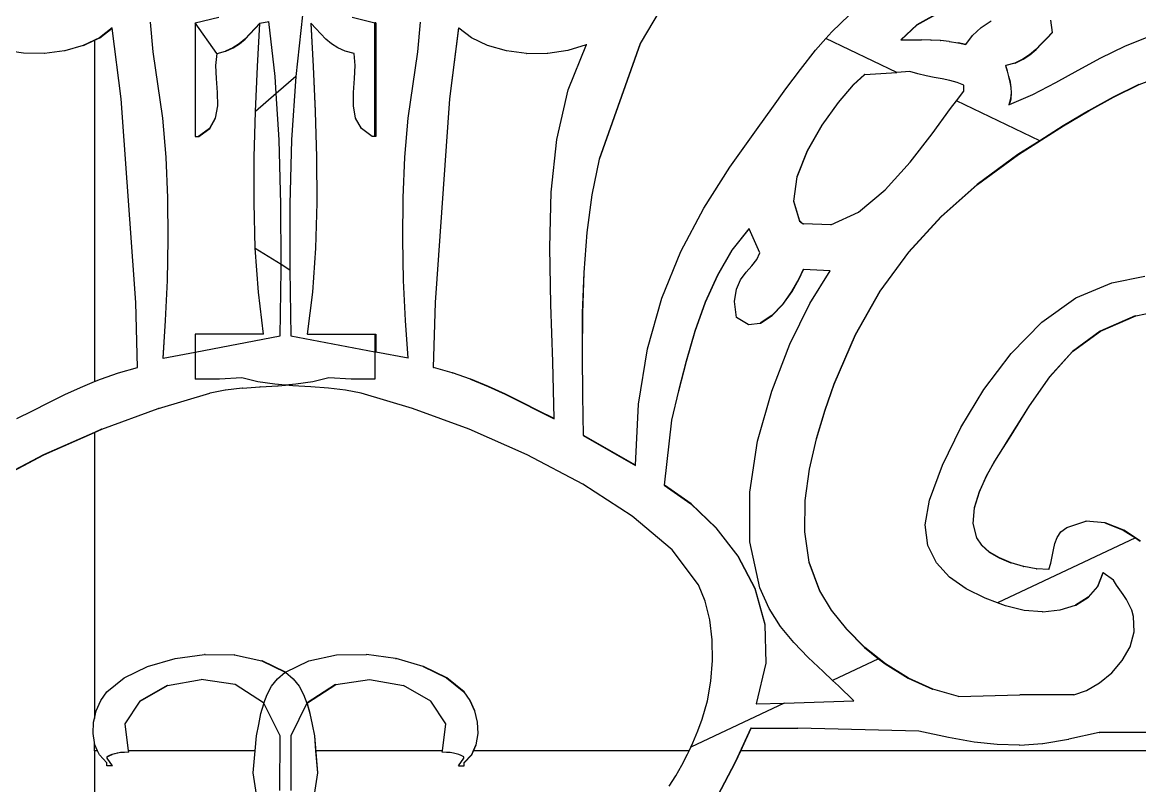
# Model space of a CAD drawing. Header units: inches. Extents: x -343 to 13887, y -13069 to -746.
# Drawn here: x 3470.52 to 3485.87, y -9117.17 to -9106.68 of the extents above; entities that cross this region are included whole.
import ezdxf

# ---------------------------------------------------------------- set-up
doc = ezdxf.new("R2010")
doc.units = ezdxf.units.IN
doc.header["$LTSCALE"] = 17
doc.header["$MEASUREMENT"] = 0
doc.layers.add('OUTLINE', color=1, linetype='Continuous', lineweight=25)

# ---------------------------------------------------------------- blocks, each defined once
blk = doc.blocks.new('fddd')
for p, q in [((-419.961, -3281.932), (-419.161, -3280.582)), ((-419.371, -3280.928), (-419.966, -3281.932)), ((-415.271, -3281.179), (-416.164, -3281.677)), ((-416.159, -3281.677), (-415.266, -3281.179)), ((-426.699, -3281.64), (-426.661, -3282.048)), ((-426.656, -3282.048), (-426.695, -3281.64)), ((-426.08, -3281.65), (-425.755, -3281.574)), ((-426.08, -3281.65), (-426.08, -3283.213)), ((-425.785, -3282.071), (-426.08, -3281.65)), ((-425.19, -3281.656), (-425.26, -3281.729)), ((-425.255, -3281.729), (-425.19, -3281.661)), ((-425.223, -3282.251), (-425.19, -3281.661)), ((-425.19, -3281.656), (-425.067, -3281.633)), ((-425.19, -3281.661), (-425.19, -3281.656)), ((-424.983, -3282.389), (-425.067, -3281.633)), ((-424.605, -3281.546), (-424.699, -3282.389)), ((-424.493, -3281.656), (-424.46, -3282.251)), ((-424.488, -3281.661), (-424.493, -3281.656)), ((-424.455, -3282.251), (-424.488, -3281.661)), ((-424.422, -3281.729), (-424.488, -3281.661)), ((-423.923, -3281.574), (-423.612, -3281.648)), ((-423.613, -3281.671), (-423.612, -3281.648)), ((-423.613, -3281.671), (-423.598, -3281.65)), ((-423.612, -3283.213), (-423.613, -3281.671)), ((-423.598, -3281.65), (-423.612, -3281.648)), ((-423.598, -3281.65), (-423.598, -3283.213)), ((-423.022, -3282.048), (-422.983, -3281.64)), ((-417.334, -3281.774), (-417.094, -3281.545)), ((-416.164, -3281.677), (-416.387, -3281.884)), ((-416.382, -3281.884), (-416.159, -3281.677)), ((-416.164, -3281.677), (-416.159, -3281.677)), ((-415.283, -3281.712), (-415.143, -3281.621)), ((-414.329, -3281.615), (-414.304, -3281.781)), ((-414.299, -3281.781), (-414.324, -3281.615)), ((-427.22, -3281.718), (-427.397, -3281.856)), ((-427.392, -3281.856), (-427.22, -3281.722)), ((-427.22, -3281.722), (-427.22, -3281.718)), ((-427.096, -3282.693), (-427.22, -3281.722)), ((-425.329, -3281.802), (-425.399, -3281.873)), ((-425.394, -3281.873), (-425.324, -3281.802)), ((-425.26, -3281.729), (-425.329, -3281.802)), ((-425.329, -3281.802), (-425.324, -3281.802)), ((-425.324, -3281.802), (-425.255, -3281.729)), ((-425.255, -3281.729), (-425.26, -3281.729)), ((-424.354, -3281.802), (-424.422, -3281.729)), ((-424.283, -3281.873), (-424.354, -3281.802)), ((-422.462, -3281.718), (-422.586, -3282.693)), ((-422.581, -3282.693), (-422.458, -3281.722)), ((-422.458, -3281.722), (-422.462, -3281.718)), ((-422.286, -3281.856), (-422.458, -3281.722)), ((-417.414, -3281.865), (-417.334, -3281.774)), ((-415.493, -3281.946), (-415.401, -3281.822)), ((-415.401, -3281.822), (-415.283, -3281.712)), ((-414.304, -3281.781), (-414.38, -3281.86)), ((-414.375, -3281.86), (-414.299, -3281.781)), ((-414.304, -3281.781), (-414.299, -3281.781)), ((-413.307, -3281.97), (-412.955, -3281.83)), ((-427.62, -3281.961), (-427.872, -3282.033)), ((-427.464, -3281.888), (-427.62, -3281.961)), ((-427.615, -3281.961), (-427.62, -3281.961)), ((-427.615, -3281.961), (-427.464, -3281.89)), ((-427.397, -3281.856), (-427.464, -3281.888)), ((-427.464, -3281.89), (-427.392, -3281.856)), ((-427.464, -3281.888), (-427.464, -3281.89)), ((-427.464, -3281.89), (-427.464, -3286.579)), ((-427.392, -3281.856), (-427.397, -3281.856)), ((-425.563, -3281.994), (-425.664, -3282.04)), ((-425.659, -3282.04), (-425.558, -3281.994)), ((-425.475, -3281.938), (-425.563, -3281.994)), ((-425.563, -3281.994), (-425.558, -3281.994)), ((-425.558, -3281.994), (-425.471, -3281.938)), ((-425.399, -3281.873), (-425.475, -3281.938)), ((-425.475, -3281.938), (-425.471, -3281.938)), ((-425.471, -3281.938), (-425.394, -3281.873)), ((-425.399, -3281.873), (-425.394, -3281.873)), ((-424.207, -3281.938), (-424.283, -3281.873)), ((-424.12, -3281.994), (-424.207, -3281.938)), ((-424.018, -3282.04), (-424.12, -3281.994)), ((-422.062, -3281.961), (-422.286, -3281.856)), ((-421.805, -3282.033), (-422.062, -3281.961)), ((-420.957, -3282.027), (-420.702, -3281.948)), ((-420.955, -3282.57), (-420.702, -3281.948)), ((-420.702, -3281.948), (-420.701, -3281.946)), ((-419.966, -3281.932), (-420.528, -3283.523)), ((-420.523, -3283.523), (-419.961, -3281.932)), ((-419.966, -3281.932), (-419.961, -3281.932)), ((-417.556, -3282.024), (-417.414, -3281.865)), ((-416.438, -3282.332), (-417.414, -3281.865)), ((-416.387, -3281.884), (-416.382, -3281.884)), ((-416.382, -3281.884), (-416.246, -3281.884)), ((-416.246, -3281.884), (-416.244, -3281.884)), ((-416.241, -3281.884), (-416.244, -3281.884)), ((-416.241, -3281.884), (-416.108, -3281.884)), ((-416.108, -3281.884), (-416.103, -3281.884)), ((-415.974, -3281.887), (-416.103, -3281.884)), ((-415.974, -3281.887), (-415.969, -3281.887)), ((-415.844, -3281.894), (-415.969, -3281.887)), ((-415.844, -3281.894), (-415.839, -3281.894)), ((-415.72, -3281.906), (-415.839, -3281.894)), ((-415.72, -3281.906), (-415.715, -3281.906)), ((-415.715, -3281.906), (-415.603, -3281.923)), ((-415.603, -3281.923), (-415.598, -3281.923)), ((-415.493, -3281.946), (-415.598, -3281.923)), ((-415.598, -3281.923), (-415.494, -3281.946)), ((-415.494, -3281.946), (-415.493, -3281.946)), ((-414.455, -3281.94), (-414.532, -3282.017)), ((-414.527, -3282.017), (-414.45, -3281.94)), ((-414.38, -3281.86), (-414.455, -3281.94)), ((-414.455, -3281.94), (-414.45, -3281.94)), ((-414.45, -3281.94), (-414.375, -3281.86)), ((-414.38, -3281.86), (-414.375, -3281.86)), ((-413.635, -3282.13), (-413.307, -3281.97)), ((-428.441, -3282.067), (-428.72, -3282.027)), ((-428.155, -3282.069), (-428.441, -3282.067)), ((-428.151, -3282.069), (-428.155, -3282.069)), ((-427.877, -3282.033), (-428.151, -3282.069)), ((-427.872, -3282.033), (-427.877, -3282.033)), ((-426.661, -3282.048), (-426.529, -3282.961)), ((-426.656, -3282.048), (-426.661, -3282.048)), ((-426.524, -3282.961), (-426.656, -3282.048)), ((-425.785, -3282.071), (-425.8, -3282.235)), ((-425.795, -3282.235), (-425.78, -3282.071)), ((-425.785, -3282.071), (-425.78, -3282.071)), ((-425.78, -3282.071), (-425.664, -3282.04)), ((-425.664, -3282.04), (-425.659, -3282.04)), ((-423.898, -3282.071), (-424.018, -3282.04)), ((-423.883, -3282.235), (-423.898, -3282.071)), ((-423.153, -3282.961), (-423.022, -3282.048)), ((-421.527, -3282.069), (-421.805, -3282.033)), ((-421.527, -3282.069), (-421.522, -3282.069)), ((-421.522, -3282.069), (-421.242, -3282.067)), ((-421.242, -3282.067), (-421.237, -3282.067)), ((-421.237, -3282.067), (-420.962, -3282.027)), ((-420.962, -3282.027), (-420.957, -3282.027)), ((-417.765, -3282.289), (-417.556, -3282.024)), ((-414.71, -3282.151), (-414.82, -3282.202)), ((-414.815, -3282.202), (-414.705, -3282.151)), ((-414.616, -3282.089), (-414.71, -3282.151)), ((-414.71, -3282.151), (-414.705, -3282.151)), ((-414.705, -3282.151), (-414.611, -3282.089)), ((-414.532, -3282.017), (-414.616, -3282.089)), ((-414.616, -3282.089), (-414.611, -3282.089)), ((-414.611, -3282.089), (-414.527, -3282.017)), ((-414.532, -3282.017), (-414.527, -3282.017)), ((-413.948, -3282.301), (-413.635, -3282.13)), ((-425.8, -3282.235), (-425.791, -3282.417)), ((-425.8, -3282.235), (-425.795, -3282.235)), ((-425.786, -3282.417), (-425.795, -3282.235)), ((-425.251, -3282.866), (-425.223, -3282.251)), ((-424.455, -3282.251), (-424.46, -3282.251)), ((-424.46, -3282.251), (-424.432, -3282.862)), ((-424.427, -3282.866), (-424.455, -3282.251)), ((-423.892, -3282.417), (-423.883, -3282.235)), ((-417.964, -3282.559), (-417.765, -3282.289)), ((-414.948, -3282.237), (-414.944, -3282.237)), ((-414.948, -3282.237), (-414.926, -3282.314)), ((-414.82, -3282.202), (-414.944, -3282.237)), ((-414.921, -3282.314), (-414.944, -3282.237)), ((-414.82, -3282.202), (-414.815, -3282.202)), ((-414.257, -3282.471), (-413.948, -3282.301)), ((-425.791, -3282.417), (-425.786, -3282.417)), ((-425.791, -3282.417), (-425.776, -3282.606)), ((-425.772, -3282.606), (-425.786, -3282.417)), ((-424.968, -3282.622), (-424.983, -3282.389)), ((-424.699, -3282.389), (-424.968, -3282.622)), ((-424.699, -3282.389), (-424.755, -3283.257)), ((-423.906, -3282.606), (-423.892, -3282.417)), ((-416.883, -3282.361), (-417.04, -3282.502)), ((-417.035, -3282.502), (-416.878, -3282.361)), ((-416.878, -3282.361), (-416.883, -3282.361)), ((-416.878, -3282.361), (-416.438, -3282.332)), ((-416.262, -3282.32), (-416.438, -3282.332)), ((-416.151, -3282.352), (-416.262, -3282.32)), ((-416.039, -3282.378), (-416.151, -3282.352)), ((-415.927, -3282.4), (-416.039, -3282.378)), ((-415.818, -3282.421), (-415.927, -3282.4)), ((-415.712, -3282.443), (-415.818, -3282.421)), ((-415.612, -3282.471), (-415.712, -3282.443)), ((-414.926, -3282.314), (-414.921, -3282.314)), ((-414.926, -3282.314), (-414.904, -3282.389)), ((-414.899, -3282.389), (-414.921, -3282.314)), ((-414.904, -3282.389), (-414.899, -3282.389)), ((-414.904, -3282.389), (-414.885, -3282.463)), ((-414.88, -3282.463), (-414.899, -3282.389)), ((-414.885, -3282.463), (-414.872, -3282.538)), ((-414.885, -3282.463), (-414.88, -3282.463)), ((-414.867, -3282.538), (-414.88, -3282.463)), ((-413.111, -3282.499), (-412.733, -3282.356)), ((-425.776, -3282.606), (-425.772, -3282.606)), ((-425.776, -3282.606), (-425.775, -3282.791)), ((-425.77, -3282.791), (-425.772, -3282.606)), ((-423.907, -3282.791), (-423.906, -3282.606)), ((-421.11, -3283.251), (-420.955, -3282.57)), ((-418.157, -3282.828), (-417.964, -3282.559)), ((-417.04, -3282.502), (-417.248, -3282.744)), ((-417.243, -3282.744), (-417.035, -3282.502)), ((-417.04, -3282.502), (-417.035, -3282.502)), ((-415.622, -3282.722), (-415.519, -3282.589)), ((-415.519, -3282.506), (-415.612, -3282.471)), ((-415.519, -3282.589), (-415.519, -3282.506)), ((-414.868, -3282.614), (-414.876, -3282.693)), ((-414.872, -3282.538), (-414.868, -3282.614)), ((-414.872, -3282.538), (-414.867, -3282.538)), ((-414.871, -3282.693), (-414.863, -3282.614)), ((-414.868, -3282.614), (-414.863, -3282.614)), ((-414.863, -3282.614), (-414.867, -3282.538)), ((-414.57, -3282.633), (-414.257, -3282.471)), ((-413.115, -3282.499), (-413.468, -3282.669)), ((-413.463, -3282.669), (-413.111, -3282.499)), ((-413.115, -3282.499), (-413.111, -3282.499)), ((-426.898, -3285.493), (-427.096, -3282.693)), ((-424.968, -3282.622), (-425.251, -3282.866)), ((-424.928, -3283.257), (-424.968, -3282.622)), ((-422.586, -3282.693), (-422.784, -3285.493)), ((-422.78, -3285.493), (-422.581, -3282.693)), ((-422.581, -3282.693), (-422.586, -3282.693)), ((-417.248, -3282.744), (-417.47, -3283.057)), ((-417.465, -3283.057), (-417.243, -3282.744)), ((-417.248, -3282.744), (-417.243, -3282.744)), ((-415.704, -3282.829), (-415.622, -3282.722)), ((-414.477, -3283.27), (-415.622, -3282.722)), ((-414.876, -3282.693), (-414.899, -3282.776)), ((-414.893, -3282.774), (-414.57, -3282.633)), ((-414.893, -3282.774), (-414.871, -3282.693)), ((-414.876, -3282.693), (-414.871, -3282.693)), ((-413.468, -3282.669), (-413.808, -3282.861)), ((-413.803, -3282.861), (-413.463, -3282.669)), ((-413.468, -3282.669), (-413.463, -3282.669)), ((-425.775, -3282.791), (-425.805, -3282.96)), ((-425.8, -3282.96), (-425.77, -3282.791)), ((-425.775, -3282.791), (-425.77, -3282.791)), ((-425.268, -3283.494), (-425.251, -3282.866)), ((-424.432, -3282.862), (-424.427, -3282.866)), ((-424.432, -3282.862), (-424.432, -3282.866)), ((-424.432, -3282.866), (-424.414, -3283.494)), ((-424.427, -3282.866), (-424.432, -3282.866)), ((-424.409, -3283.494), (-424.427, -3282.866)), ((-423.877, -3282.96), (-423.907, -3282.791)), ((-418.346, -3283.087), (-418.157, -3282.828)), ((-415.955, -3283.173), (-415.704, -3282.829)), ((-414.899, -3282.776), (-414.893, -3282.774)), ((-413.808, -3282.861), (-414.155, -3283.066)), ((-414.15, -3283.066), (-413.803, -3282.861)), ((-413.808, -3282.861), (-413.803, -3282.861)), ((-426.529, -3282.961), (-426.483, -3283.495)), ((-426.524, -3282.961), (-426.529, -3282.961)), ((-426.478, -3283.495), (-426.524, -3282.961)), ((-425.805, -3282.96), (-425.885, -3283.104)), ((-425.88, -3283.104), (-425.8, -3282.96)), ((-425.805, -3282.96), (-425.8, -3282.96)), ((-423.797, -3283.104), (-423.877, -3282.96)), ((-423.199, -3283.495), (-423.153, -3282.961)), ((-417.47, -3283.057), (-417.67, -3283.408)), ((-417.665, -3283.408), (-417.465, -3283.057)), ((-417.47, -3283.057), (-417.465, -3283.057)), ((-414.77, -3283.459), (-414.15, -3283.066)), ((-414.155, -3283.066), (-414.477, -3283.27)), ((-414.155, -3283.066), (-414.15, -3283.066)), ((-426.08, -3283.213), (-426.065, -3283.213)), ((-426.065, -3283.213), (-426.033, -3283.212)), ((-425.885, -3283.104), (-426.033, -3283.212)), ((-426.033, -3283.212), (-426.028, -3283.212)), ((-426.028, -3283.212), (-425.88, -3283.104)), ((-425.885, -3283.104), (-425.88, -3283.104)), ((-423.65, -3283.212), (-423.797, -3283.104)), ((-423.612, -3283.213), (-423.65, -3283.212)), ((-423.598, -3283.213), (-423.612, -3283.213)), ((-418.735, -3283.631), (-418.346, -3283.087)), ((-416.258, -3283.564), (-415.955, -3283.173)), ((-424.903, -3284.143), (-424.928, -3283.257)), ((-424.755, -3283.257), (-424.78, -3284.143)), ((-421.188, -3283.978), (-421.11, -3283.251)), ((-414.477, -3283.27), (-414.775, -3283.459)), ((-426.483, -3283.495), (-426.46, -3284.055)), ((-426.478, -3283.495), (-426.483, -3283.495)), ((-426.455, -3284.055), (-426.478, -3283.495)), ((-425.271, -3284.123), (-425.268, -3283.494)), ((-424.414, -3283.494), (-424.411, -3284.123)), ((-424.409, -3283.494), (-424.414, -3283.494)), ((-424.406, -3284.123), (-424.409, -3283.494)), ((-423.223, -3284.055), (-423.199, -3283.495)), ((-420.528, -3283.523), (-420.632, -3284.011)), ((-420.627, -3284.011), (-420.523, -3283.523)), ((-420.528, -3283.523), (-420.523, -3283.523)), ((-417.67, -3283.408), (-417.812, -3283.765)), ((-417.807, -3283.765), (-417.665, -3283.408)), ((-417.67, -3283.408), (-417.665, -3283.408)), ((-414.775, -3283.459), (-415.335, -3283.871)), ((-415.33, -3283.871), (-414.77, -3283.459)), ((-414.775, -3283.459), (-414.77, -3283.459)), ((-419.092, -3284.196), (-418.735, -3283.631)), ((-416.6, -3283.943), (-416.258, -3283.564)), ((-417.812, -3283.765), (-417.859, -3284.098)), ((-417.854, -3284.098), (-417.807, -3283.765)), ((-417.812, -3283.765), (-417.807, -3283.765)), ((-421.209, -3284.739), (-421.188, -3283.978)), ((-416.967, -3284.25), (-416.6, -3283.943)), ((-415.335, -3283.871), (-415.836, -3284.314)), ((-415.831, -3284.314), (-415.33, -3283.871)), ((-415.335, -3283.871), (-415.33, -3283.871)), ((-426.46, -3284.055), (-426.455, -3284.625)), ((-426.455, -3284.055), (-426.46, -3284.055)), ((-426.45, -3284.625), (-426.455, -3284.055)), ((-425.254, -3284.745), (-425.271, -3284.123)), ((-424.901, -3284.967), (-424.903, -3284.143)), ((-424.78, -3284.143), (-424.782, -3285.042)), ((-424.411, -3284.123), (-424.428, -3284.745)), ((-424.423, -3284.745), (-424.406, -3284.123)), ((-424.406, -3284.123), (-424.411, -3284.123)), ((-423.227, -3284.625), (-423.223, -3284.055)), ((-420.632, -3284.011), (-420.701, -3284.533)), ((-420.696, -3284.533), (-420.627, -3284.011)), ((-420.632, -3284.011), (-420.627, -3284.011)), ((-417.859, -3284.098), (-417.854, -3284.098)), ((-417.859, -3284.098), (-417.775, -3284.373)), ((-417.771, -3284.373), (-417.854, -3284.098)), ((-419.406, -3284.792), (-419.092, -3284.196)), ((-417.347, -3284.426), (-416.967, -3284.25)), ((-417.775, -3284.373), (-417.764, -3284.386)), ((-417.775, -3284.373), (-417.771, -3284.373)), ((-417.759, -3284.386), (-417.771, -3284.373)), ((-417.764, -3284.386), (-417.759, -3284.386)), ((-417.764, -3284.386), (-417.759, -3284.393)), ((-417.754, -3284.393), (-417.759, -3284.386)), ((-417.759, -3284.393), (-417.75, -3284.4)), ((-417.759, -3284.393), (-417.754, -3284.393)), ((-417.746, -3284.4), (-417.754, -3284.393)), ((-417.75, -3284.4), (-417.746, -3284.4)), ((-417.75, -3284.4), (-417.742, -3284.405)), ((-417.737, -3284.405), (-417.746, -3284.4)), ((-417.742, -3284.405), (-417.737, -3284.405)), ((-417.742, -3284.405), (-417.726, -3284.414)), ((-417.721, -3284.414), (-417.737, -3284.405)), ((-417.726, -3284.414), (-417.721, -3284.414)), ((-417.347, -3284.426), (-417.721, -3284.414)), ((-415.836, -3284.314), (-416.281, -3284.799)), ((-416.276, -3284.799), (-415.831, -3284.314)), ((-415.836, -3284.314), (-415.831, -3284.314)), ((-420.701, -3284.533), (-420.742, -3285.08)), ((-420.737, -3285.08), (-420.696, -3284.533)), ((-420.701, -3284.533), (-420.696, -3284.533)), ((-418.47, -3284.477), (-418.706, -3284.773)), ((-418.702, -3284.773), (-418.468, -3284.48)), ((-418.468, -3284.48), (-418.47, -3284.477)), ((-418.321, -3284.808), (-418.468, -3284.48)), ((-426.455, -3284.625), (-426.467, -3285.192)), ((-426.462, -3285.192), (-426.45, -3284.625)), ((-426.45, -3284.625), (-426.455, -3284.625)), ((-425.212, -3285.35), (-425.254, -3284.745)), ((-425.254, -3284.745), (-424.901, -3284.967)), ((-424.428, -3284.748), (-424.47, -3285.35)), ((-424.465, -3285.35), (-424.423, -3284.745)), ((-424.423, -3284.745), (-424.428, -3284.745)), ((-424.423, -3284.745), (-424.428, -3284.748)), ((-424.428, -3284.745), (-424.428, -3284.748)), ((-423.216, -3285.192), (-423.227, -3284.625)), ((-421.195, -3285.519), (-421.209, -3284.739)), ((-419.667, -3285.432), (-419.406, -3284.792)), ((-418.706, -3284.773), (-418.906, -3285.115)), ((-418.901, -3285.115), (-418.702, -3284.773)), ((-418.702, -3284.773), (-418.706, -3284.773)), ((-418.43, -3284.989), (-418.362, -3284.904)), ((-418.362, -3284.904), (-418.321, -3284.808)), ((-416.281, -3284.799), (-416.673, -3285.337)), ((-416.668, -3285.337), (-416.276, -3284.799)), ((-416.281, -3284.799), (-416.276, -3284.799)), ((-424.914, -3285.949), (-424.901, -3285.042)), ((-424.901, -3284.967), (-424.782, -3285.042)), ((-424.901, -3285.042), (-424.901, -3284.967)), ((-424.782, -3285.042), (-424.768, -3285.949)), ((-418.51, -3285.077), (-418.43, -3284.989)), ((-417.726, -3285.037), (-417.787, -3285.169)), ((-417.782, -3285.169), (-417.721, -3285.037)), ((-417.721, -3285.037), (-417.726, -3285.037)), ((-417.354, -3285.057), (-417.721, -3285.037)), ((-417.633, -3285.506), (-417.354, -3285.057)), ((-426.467, -3285.192), (-426.491, -3285.742)), ((-426.487, -3285.742), (-426.462, -3285.192)), ((-426.462, -3285.192), (-426.467, -3285.192)), ((-423.191, -3285.742), (-423.216, -3285.192)), ((-420.742, -3285.08), (-420.761, -3285.641)), ((-420.756, -3285.641), (-420.737, -3285.08)), ((-420.742, -3285.08), (-420.737, -3285.08)), ((-418.906, -3285.115), (-419.073, -3285.489)), ((-419.069, -3285.489), (-418.901, -3285.115)), ((-418.906, -3285.115), (-418.901, -3285.115)), ((-418.644, -3285.309), (-418.586, -3285.179)), ((-418.586, -3285.179), (-418.51, -3285.077)), ((-417.787, -3285.169), (-417.885, -3285.34)), ((-417.88, -3285.34), (-417.782, -3285.169)), ((-417.787, -3285.169), (-417.782, -3285.169)), ((-413.982, -3285.43), (-413.485, -3285.223)), ((-413.485, -3285.223), (-413.033, -3285.131)), ((-425.14, -3285.928), (-425.212, -3285.35)), ((-424.47, -3285.35), (-424.542, -3285.928)), ((-424.537, -3285.928), (-424.465, -3285.35)), ((-424.465, -3285.35), (-424.47, -3285.35)), ((-418.668, -3285.478), (-418.644, -3285.309)), ((-417.885, -3285.34), (-418.012, -3285.518)), ((-418.007, -3285.518), (-417.88, -3285.34)), ((-417.885, -3285.34), (-417.88, -3285.34)), ((-416.673, -3285.337), (-417.013, -3285.938)), ((-417.008, -3285.938), (-416.668, -3285.337)), ((-416.673, -3285.337), (-416.668, -3285.337)), ((-426.873, -3286.385), (-426.898, -3285.493)), ((-422.784, -3285.493), (-422.809, -3286.385)), ((-422.804, -3286.385), (-422.78, -3285.493)), ((-422.784, -3285.493), (-422.78, -3285.493)), ((-421.168, -3286.307), (-421.195, -3285.519)), ((-419.865, -3286.128), (-419.667, -3285.432)), ((-419.073, -3285.489), (-419.215, -3285.887)), ((-419.21, -3285.887), (-419.069, -3285.489)), ((-419.073, -3285.489), (-419.069, -3285.489)), ((-418.643, -3285.7), (-418.668, -3285.478)), ((-418.012, -3285.518), (-418.159, -3285.673)), ((-418.154, -3285.673), (-418.007, -3285.518)), ((-418.012, -3285.518), (-418.007, -3285.518)), ((-417.91, -3286.067), (-417.633, -3285.506)), ((-414.446, -3285.765), (-413.982, -3285.43)), ((-420.761, -3285.641), (-420.765, -3286.208)), ((-420.761, -3285.641), (-420.756, -3285.641)), ((-420.76, -3286.208), (-420.756, -3285.641)), ((-418.159, -3285.673), (-418.318, -3285.776)), ((-418.313, -3285.776), (-418.154, -3285.673)), ((-418.159, -3285.673), (-418.154, -3285.673)), ((-413.163, -3285.676), (-413.645, -3285.885)), ((-413.641, -3285.885), (-413.158, -3285.676)), ((-413.163, -3285.676), (-413.158, -3285.676)), ((-413.158, -3285.676), (-412.55, -3285.55)), ((-426.491, -3285.742), (-426.526, -3286.26)), ((-426.521, -3286.259), (-426.487, -3285.742)), ((-426.487, -3285.742), (-426.491, -3285.742)), ((-423.156, -3286.259), (-423.191, -3285.742)), ((-418.482, -3285.795), (-418.643, -3285.7)), ((-418.482, -3285.795), (-418.478, -3285.795)), ((-418.478, -3285.795), (-418.318, -3285.776)), ((-418.318, -3285.776), (-418.313, -3285.776)), ((-414.869, -3286.194), (-414.446, -3285.765)), ((-426.08, -3285.928), (-426.08, -3286.174)), ((-425.14, -3285.928), (-426.08, -3285.928)), ((-426.08, -3286.174), (-424.914, -3285.949)), ((-424.768, -3285.949), (-423.612, -3286.171)), ((-424.537, -3285.928), (-424.542, -3285.928)), ((-424.537, -3285.928), (-423.612, -3285.928)), ((-423.612, -3285.928), (-423.598, -3285.928)), ((-423.612, -3285.928), (-423.612, -3286.171)), ((-423.598, -3285.928), (-423.597, -3286.175)), ((-419.215, -3285.887), (-419.335, -3286.297)), ((-419.33, -3286.297), (-419.21, -3285.887)), ((-419.215, -3285.887), (-419.21, -3285.887)), ((-417.013, -3285.938), (-417.304, -3286.613)), ((-417.299, -3286.613), (-417.008, -3285.938)), ((-417.013, -3285.938), (-417.008, -3285.938)), ((-413.645, -3285.885), (-414.028, -3286.167)), ((-414.024, -3286.167), (-413.641, -3285.885)), ((-413.645, -3285.885), (-413.641, -3285.885)), ((-419.99, -3286.89), (-419.865, -3286.128)), ((-418.159, -3286.709), (-417.91, -3286.067)), ((-426.526, -3286.26), (-426.521, -3286.259)), ((-426.521, -3286.259), (-426.08, -3286.174)), ((-426.08, -3286.174), (-426.08, -3286.548)), ((-423.597, -3286.175), (-423.612, -3286.171)), ((-423.612, -3286.171), (-423.612, -3286.548)), ((-423.156, -3286.259), (-423.597, -3286.175)), ((-420.765, -3286.208), (-420.76, -3286.208)), ((-420.765, -3286.208), (-420.759, -3286.77)), ((-420.755, -3286.77), (-420.76, -3286.208)), ((-419.335, -3286.297), (-419.44, -3286.708)), ((-419.436, -3286.708), (-419.33, -3286.297)), ((-419.335, -3286.297), (-419.33, -3286.297)), ((-415.244, -3286.687), (-414.869, -3286.194)), ((-414.028, -3286.167), (-414.344, -3286.512)), ((-414.339, -3286.512), (-414.024, -3286.167)), ((-414.028, -3286.167), (-414.024, -3286.167)), ((-427.133, -3286.457), (-426.873, -3286.385)), ((-422.809, -3286.385), (-422.804, -3286.385)), ((-422.55, -3286.457), (-422.804, -3286.385)), ((-421.148, -3287.087), (-421.168, -3286.307)), ((-427.625, -3286.645), (-427.464, -3286.579)), ((-427.464, -3286.579), (-427.383, -3286.546)), ((-427.383, -3286.546), (-427.133, -3286.457)), ((-426.071, -3286.548), (-426.08, -3286.548)), ((-425.748, -3286.544), (-426.071, -3286.548)), ((-425.438, -3286.53), (-425.748, -3286.544)), ((-425.219, -3286.582), (-425.438, -3286.53)), ((-424.984, -3286.615), (-425.219, -3286.582)), ((-424.463, -3286.582), (-424.699, -3286.615)), ((-424.245, -3286.53), (-424.463, -3286.582)), ((-423.935, -3286.544), (-424.245, -3286.53)), ((-423.612, -3286.548), (-423.935, -3286.544)), ((-422.55, -3286.457), (-422.545, -3286.457)), ((-422.299, -3286.546), (-422.545, -3286.457)), ((-422.299, -3286.546), (-422.295, -3286.546)), ((-422.299, -3286.546), (-422.057, -3286.645)), ((-422.052, -3286.645), (-422.295, -3286.546)), ((-414.344, -3286.512), (-414.623, -3286.913)), ((-414.619, -3286.913), (-414.339, -3286.512)), ((-414.344, -3286.512), (-414.339, -3286.512)), ((-428.09, -3286.865), (-427.861, -3286.753)), ((-427.861, -3286.753), (-427.625, -3286.645)), ((-426.584, -3286.947), (-425.881, -3286.737)), ((-425.876, -3286.737), (-425.881, -3286.737)), ((-425.667, -3286.695), (-425.876, -3286.737)), ((-425.663, -3286.695), (-425.667, -3286.695)), ((-425.435, -3286.669), (-425.663, -3286.695)), ((-425.43, -3286.669), (-425.435, -3286.669)), ((-425.43, -3286.669), (-425.192, -3286.652)), ((-425.187, -3286.652), (-425.192, -3286.652)), ((-425.187, -3286.652), (-424.944, -3286.636)), ((-424.841, -3286.627), (-424.984, -3286.615)), ((-424.939, -3286.636), (-424.944, -3286.636)), ((-424.939, -3286.636), (-424.841, -3286.627)), ((-424.841, -3286.627), (-424.839, -3286.627)), ((-424.699, -3286.615), (-424.839, -3286.627)), ((-424.739, -3286.636), (-424.839, -3286.627)), ((-424.491, -3286.652), (-424.739, -3286.636)), ((-424.247, -3286.669), (-424.491, -3286.652)), ((-424.015, -3286.695), (-424.247, -3286.669)), ((-423.801, -3286.737), (-424.015, -3286.695)), ((-423.093, -3286.947), (-423.801, -3286.737)), ((-422.057, -3286.645), (-422.052, -3286.645)), ((-422.057, -3286.645), (-421.822, -3286.753)), ((-421.817, -3286.753), (-422.052, -3286.645)), ((-421.822, -3286.753), (-421.592, -3286.865)), ((-421.822, -3286.753), (-421.817, -3286.753)), ((-421.588, -3286.865), (-421.817, -3286.753)), ((-419.44, -3286.708), (-419.536, -3287.11)), ((-419.531, -3287.11), (-419.436, -3286.708)), ((-419.44, -3286.708), (-419.436, -3286.708)), ((-418.352, -3287.397), (-418.159, -3286.709)), ((-417.304, -3286.613), (-417.431, -3286.97)), ((-417.426, -3286.97), (-417.299, -3286.613)), ((-417.304, -3286.613), (-417.299, -3286.613)), ((-415.561, -3287.208), (-415.244, -3286.687)), ((-428.314, -3286.979), (-428.09, -3286.865)), ((-421.592, -3286.865), (-421.368, -3286.979)), ((-421.592, -3286.865), (-421.588, -3286.865)), ((-421.363, -3286.979), (-421.588, -3286.865)), ((-420.759, -3286.77), (-420.755, -3286.77)), ((-420.759, -3286.77), (-420.751, -3287.318)), ((-420.746, -3287.318), (-420.755, -3286.77)), ((-420.032, -3287.73), (-419.99, -3286.89)), ((-414.623, -3286.913), (-414.899, -3287.359)), ((-414.894, -3287.359), (-414.619, -3286.913)), ((-414.623, -3286.913), (-414.619, -3286.913)), ((-428.53, -3287.087), (-428.314, -3286.979)), ((-427.362, -3287.234), (-426.589, -3286.947)), ((-426.584, -3286.947), (-426.589, -3286.947)), ((-422.316, -3287.234), (-423.093, -3286.947)), ((-421.368, -3286.979), (-421.363, -3286.979)), ((-421.368, -3286.979), (-421.148, -3287.09)), ((-421.148, -3287.087), (-421.363, -3286.979)), ((-417.431, -3286.97), (-417.55, -3287.364)), ((-417.545, -3287.364), (-417.426, -3286.97)), ((-417.431, -3286.97), (-417.426, -3286.97)), ((-421.148, -3287.09), (-421.148, -3287.087)), ((-419.536, -3287.11), (-419.635, -3288.002)), ((-419.63, -3288.002), (-419.531, -3287.11)), ((-419.536, -3287.11), (-419.531, -3287.11)), ((-415.812, -3287.727), (-415.561, -3287.208)), ((-427.464, -3287.277), (-428.163, -3287.585)), ((-428.158, -3287.585), (-427.464, -3287.279)), ((-427.464, -3287.279), (-427.362, -3287.234)), ((-427.367, -3287.234), (-427.464, -3287.277)), ((-427.464, -3287.277), (-427.464, -3287.279)), ((-427.464, -3287.279), (-427.464, -3291.207)), ((-427.362, -3287.234), (-427.367, -3287.234)), ((-421.519, -3287.585), (-422.316, -3287.234)), ((-420.751, -3287.318), (-420.746, -3287.318)), ((-420.751, -3287.318), (-420.032, -3287.733)), ((-420.032, -3287.73), (-420.746, -3287.318)), ((-417.55, -3287.364), (-417.646, -3287.782)), ((-417.641, -3287.782), (-417.545, -3287.364)), ((-417.55, -3287.364), (-417.545, -3287.364)), ((-414.899, -3287.359), (-414.987, -3287.497)), ((-414.982, -3287.497), (-414.894, -3287.359)), ((-414.899, -3287.359), (-414.894, -3287.359)), ((-418.461, -3288.099), (-418.352, -3287.397)), ((-414.987, -3287.497), (-415.097, -3287.673)), ((-415.092, -3287.673), (-414.982, -3287.497)), ((-414.987, -3287.497), (-414.982, -3287.497)), ((-428.163, -3287.585), (-428.927, -3287.988)), ((-428.923, -3287.988), (-428.158, -3287.585)), ((-428.158, -3287.585), (-428.163, -3287.585)), ((-420.755, -3287.988), (-421.519, -3287.585)), ((-415.097, -3287.673), (-415.21, -3287.874)), ((-415.206, -3287.874), (-415.092, -3287.673)), ((-415.097, -3287.673), (-415.092, -3287.673)), ((-420.032, -3287.733), (-420.032, -3287.73)), ((-417.646, -3287.782), (-417.704, -3288.213)), ((-417.7, -3288.213), (-417.641, -3287.782)), ((-417.646, -3287.782), (-417.641, -3287.782)), ((-415.99, -3288.209), (-415.812, -3287.727)), ((-420.074, -3288.428), (-420.755, -3287.988)), ((-415.21, -3287.874), (-415.31, -3288.092)), ((-415.306, -3288.092), (-415.206, -3287.874)), ((-415.21, -3287.874), (-415.206, -3287.874)), ((-419.635, -3288.002), (-419.63, -3288.002)), ((-419.635, -3288.002), (-419.272, -3288.261)), ((-419.267, -3288.261), (-419.63, -3288.002)), ((-418.46, -3288.782), (-418.461, -3288.099)), ((-415.31, -3288.092), (-415.378, -3288.313)), ((-415.373, -3288.313), (-415.306, -3288.092)), ((-415.31, -3288.092), (-415.306, -3288.092)), ((-419.272, -3288.261), (-419.267, -3288.261)), ((-419.272, -3288.261), (-418.927, -3288.589)), ((-418.922, -3288.589), (-419.267, -3288.261)), ((-417.704, -3288.213), (-417.71, -3288.643)), ((-417.705, -3288.643), (-417.7, -3288.213)), ((-417.704, -3288.213), (-417.7, -3288.213)), ((-416.049, -3288.547), (-415.99, -3288.209)), ((-419.526, -3288.893), (-420.074, -3288.428)), ((-415.378, -3288.313), (-415.396, -3288.529)), ((-415.391, -3288.529), (-415.373, -3288.313)), ((-415.378, -3288.313), (-415.373, -3288.313)), ((-418.927, -3288.589), (-418.922, -3288.589)), ((-418.927, -3288.589), (-418.625, -3288.98)), ((-418.62, -3288.98), (-418.922, -3288.589)), ((-416.012, -3288.832), (-416.049, -3288.547)), ((-415.396, -3288.529), (-415.391, -3288.529)), ((-415.396, -3288.529), (-415.345, -3288.728)), ((-415.34, -3288.728), (-415.391, -3288.529)), ((-414.187, -3288.646), (-414.105, -3288.583)), ((-414.105, -3288.583), (-413.844, -3288.499)), ((-413.844, -3288.499), (-413.84, -3288.499)), ((-413.84, -3288.499), (-413.841, -3288.499)), ((-413.581, -3288.52), (-413.84, -3288.499)), ((-413.581, -3288.52), (-413.328, -3288.62)), ((-413.581, -3288.52), (-413.577, -3288.52)), ((-413.323, -3288.62), (-413.577, -3288.52)), ((-417.71, -3288.643), (-417.705, -3288.643)), ((-417.71, -3288.643), (-417.648, -3289.061)), ((-417.643, -3289.061), (-417.705, -3288.643)), ((-415.345, -3288.728), (-415.34, -3288.728)), ((-415.345, -3288.728), (-415.278, -3288.829)), ((-415.273, -3288.829), (-415.34, -3288.728)), ((-413.162, -3288.728), (-415.058, -3289.62)), ((-414.27, -3288.804), (-414.239, -3288.721)), ((-414.239, -3288.721), (-414.187, -3288.646)), ((-413.328, -3288.62), (-413.323, -3288.62)), ((-413.328, -3288.62), (-413.162, -3288.728)), ((-413.091, -3288.772), (-413.323, -3288.62)), ((-413.162, -3288.728), (-413.096, -3288.772)), ((-419.164, -3289.371), (-419.526, -3288.893)), ((-418.321, -3289.412), (-418.46, -3288.782)), ((-415.897, -3289.07), (-416.012, -3288.832)), ((-415.278, -3288.829), (-415.273, -3288.829)), ((-415.278, -3288.829), (-415.17, -3288.921)), ((-415.166, -3288.921), (-415.273, -3288.829)), ((-414.304, -3288.985), (-414.289, -3288.893)), ((-414.289, -3288.893), (-414.27, -3288.804)), ((-418.625, -3288.98), (-418.62, -3288.98)), ((-418.625, -3288.98), (-418.392, -3289.424)), ((-418.388, -3289.424), (-418.62, -3288.98)), ((-417.648, -3289.061), (-417.643, -3289.061)), ((-417.648, -3289.061), (-417.503, -3289.454)), ((-417.498, -3289.454), (-417.643, -3289.061)), ((-415.17, -3288.921), (-415.033, -3289.002)), ((-415.17, -3288.921), (-415.166, -3288.921)), ((-415.028, -3289.002), (-415.166, -3288.921)), ((-415.033, -3289.002), (-415.028, -3289.002)), ((-415.033, -3289.002), (-414.873, -3289.069)), ((-414.868, -3289.069), (-415.028, -3289.002)), ((-414.322, -3289.076), (-414.304, -3288.985)), ((-415.718, -3289.267), (-415.897, -3289.07)), ((-414.873, -3289.069), (-414.868, -3289.069)), ((-414.701, -3289.119), (-414.868, -3289.069)), ((-414.701, -3289.119), (-414.696, -3289.119)), ((-414.525, -3289.152), (-414.696, -3289.119)), ((-414.525, -3289.152), (-414.52, -3289.152)), ((-414.353, -3289.163), (-414.52, -3289.152)), ((-414.353, -3289.163), (-414.322, -3289.076)), ((-413.609, -3289.205), (-413.681, -3289.393)), ((-413.677, -3289.393), (-413.606, -3289.208)), ((-413.606, -3289.208), (-413.609, -3289.205)), ((-413.461, -3289.309), (-413.606, -3289.208)), ((-419.071, -3289.597), (-419.164, -3289.371)), ((-415.489, -3289.427), (-415.718, -3289.267)), ((-413.42, -3289.376), (-413.461, -3289.309)), ((-418.392, -3289.424), (-418.255, -3289.916)), ((-418.392, -3289.424), (-418.388, -3289.424)), ((-418.25, -3289.916), (-418.388, -3289.424)), ((-418.193, -3289.696), (-418.321, -3289.412)), ((-417.503, -3289.454), (-417.342, -3289.721)), ((-417.503, -3289.454), (-417.498, -3289.454)), ((-417.337, -3289.721), (-417.498, -3289.454)), ((-415.228, -3289.557), (-415.489, -3289.427)), ((-413.681, -3289.393), (-413.811, -3289.541)), ((-413.806, -3289.541), (-413.677, -3289.393)), ((-413.681, -3289.393), (-413.677, -3289.393)), ((-413.375, -3289.441), (-413.42, -3289.376)), ((-413.33, -3289.507), (-413.375, -3289.441)), ((-413.286, -3289.575), (-413.33, -3289.507)), ((-419.009, -3289.853), (-419.071, -3289.597)), ((-415.058, -3289.62), (-415.228, -3289.557)), ((-414.948, -3289.661), (-415.058, -3289.62)), ((-414.691, -3289.723), (-414.948, -3289.661)), ((-414.195, -3289.717), (-413.987, -3289.65)), ((-413.811, -3289.541), (-413.987, -3289.65)), ((-413.987, -3289.65), (-413.982, -3289.65)), ((-413.982, -3289.65), (-413.806, -3289.541)), ((-413.811, -3289.541), (-413.806, -3289.541)), ((-413.246, -3289.646), (-413.286, -3289.575)), ((-413.212, -3289.722), (-413.246, -3289.646)), ((-418.036, -3289.944), (-418.193, -3289.696)), ((-417.342, -3289.721), (-417.337, -3289.721)), ((-417.342, -3289.721), (-417.133, -3289.983)), ((-417.129, -3289.983), (-417.337, -3289.721)), ((-414.438, -3289.742), (-414.691, -3289.723)), ((-414.438, -3289.742), (-414.436, -3289.741)), ((-414.436, -3289.741), (-414.433, -3289.742)), ((-414.433, -3289.742), (-414.2, -3289.717)), ((-414.2, -3289.717), (-414.195, -3289.717)), ((-413.188, -3289.806), (-413.212, -3289.722)), ((-413.179, -3290.019), (-413.188, -3289.806)), ((-418.976, -3290.129), (-419.009, -3289.853)), ((-418.255, -3289.916), (-418.25, -3289.916)), ((-418.255, -3289.916), (-418.239, -3290.447)), ((-418.235, -3290.447), (-418.25, -3289.916)), ((-417.856, -3290.165), (-418.036, -3289.944)), ((-417.133, -3289.983), (-417.129, -3289.983)), ((-417.133, -3289.983), (-416.884, -3290.233)), ((-416.879, -3290.233), (-417.129, -3289.983)), ((-418.972, -3290.413), (-418.976, -3290.129)), ((-413.235, -3290.223), (-413.179, -3290.019)), ((-417.66, -3290.369), (-417.856, -3290.165)), ((-416.884, -3290.233), (-416.879, -3290.233)), ((-416.884, -3290.233), (-416.69, -3290.388)), ((-416.595, -3290.459), (-416.879, -3290.233)), ((-413.342, -3290.412), (-413.235, -3290.223)), ((-426.735, -3290.493), (-426.357, -3290.383)), ((-426.357, -3290.383), (-425.95, -3290.328)), ((-425.945, -3290.328), (-425.95, -3290.328)), ((-425.945, -3290.328), (-425.543, -3290.336)), ((-425.538, -3290.336), (-425.543, -3290.336)), ((-425.538, -3290.336), (-425.164, -3290.415)), ((-425.159, -3290.415), (-425.164, -3290.415)), ((-425.164, -3290.415), (-424.843, -3290.574)), ((-424.839, -3290.572), (-425.159, -3290.415)), ((-424.839, -3290.572), (-424.519, -3290.415)), ((-424.519, -3290.415), (-424.139, -3290.336)), ((-424.139, -3290.336), (-423.732, -3290.328)), ((-423.732, -3290.328), (-423.728, -3290.328)), ((-423.326, -3290.383), (-423.728, -3290.328)), ((-423.326, -3290.383), (-423.321, -3290.383)), ((-422.948, -3290.493), (-423.321, -3290.383)), ((-418.995, -3290.696), (-418.972, -3290.413)), ((-418.239, -3290.447), (-418.371, -3291.009)), ((-418.366, -3291.009), (-418.235, -3290.447)), ((-418.239, -3290.447), (-418.235, -3290.447)), ((-417.453, -3290.565), (-417.66, -3290.369)), ((-416.69, -3290.388), (-417.323, -3290.686)), ((-416.69, -3290.388), (-416.6, -3290.459)), ((-413.487, -3290.579), (-413.342, -3290.412)), ((-427.057, -3290.649), (-426.735, -3290.493)), ((-424.948, -3290.663), (-424.843, -3290.574)), ((-424.843, -3290.574), (-424.84, -3290.574)), ((-424.84, -3290.574), (-424.839, -3290.572)), ((-424.84, -3290.574), (-424.734, -3290.663)), ((-422.948, -3290.493), (-422.943, -3290.493)), ((-422.948, -3290.493), (-422.626, -3290.649)), ((-422.621, -3290.649), (-422.943, -3290.493)), ((-417.323, -3290.686), (-417.453, -3290.565)), ((-416.6, -3290.459), (-416.595, -3290.459)), ((-416.6, -3290.459), (-416.286, -3290.653)), ((-416.281, -3290.653), (-416.595, -3290.459)), ((-413.655, -3290.718), (-413.487, -3290.579)), ((-427.295, -3290.843), (-427.057, -3290.649)), ((-426.459, -3290.757), (-425.999, -3290.673)), ((-425.529, -3290.743), (-425.999, -3290.673)), ((-425.14, -3290.992), (-425.529, -3290.743)), ((-425.03, -3290.766), (-424.948, -3290.663)), ((-424.734, -3290.663), (-424.653, -3290.766)), ((-424.153, -3290.743), (-424.542, -3290.992)), ((-424.538, -3290.992), (-424.148, -3290.743)), ((-424.153, -3290.743), (-424.148, -3290.743)), ((-424.148, -3290.743), (-423.684, -3290.673)), ((-423.684, -3290.673), (-423.218, -3290.757)), ((-422.626, -3290.649), (-422.621, -3290.649)), ((-422.626, -3290.649), (-422.388, -3290.843)), ((-422.383, -3290.843), (-422.621, -3290.649)), ((-419.043, -3290.967), (-418.995, -3290.696)), ((-417.241, -3290.762), (-417.323, -3290.686)), ((-416.286, -3290.653), (-416.281, -3290.653)), ((-416.286, -3290.653), (-415.948, -3290.805)), ((-415.943, -3290.805), (-416.281, -3290.653)), ((-413.833, -3290.822), (-413.655, -3290.718)), ((-427.377, -3290.961), (-427.295, -3290.843)), ((-426.464, -3290.757), (-426.841, -3290.969)), ((-426.837, -3290.969), (-426.459, -3290.757)), ((-426.459, -3290.757), (-426.464, -3290.757)), ((-425.136, -3290.999), (-425.092, -3290.88)), ((-425.092, -3290.88), (-425.03, -3290.766)), ((-424.653, -3290.766), (-424.591, -3290.88)), ((-424.591, -3290.88), (-424.546, -3290.999)), ((-422.841, -3290.969), (-423.218, -3290.757)), ((-422.388, -3290.843), (-422.305, -3290.961)), ((-422.388, -3290.843), (-422.383, -3290.843)), ((-422.3, -3290.961), (-422.383, -3290.843)), ((-417.031, -3290.968), (-417.241, -3290.762)), ((-415.948, -3290.805), (-415.943, -3290.805)), ((-415.593, -3290.905), (-415.943, -3290.805)), ((-415.593, -3290.905), (-414.75, -3290.885)), ((-414.006, -3290.885), (-414.75, -3290.885)), ((-414.006, -3290.885), (-413.833, -3290.822)), ((-427.439, -3291.103), (-427.377, -3290.961)), ((-426.841, -3290.969), (-427.047, -3291.283)), ((-427.042, -3291.283), (-426.837, -3290.969)), ((-426.837, -3290.969), (-426.841, -3290.969)), ((-425.177, -3291.142), (-425.139, -3291.006)), ((-425.136, -3290.999), (-425.14, -3290.992)), ((-425.139, -3291.006), (-425.136, -3290.999)), ((-424.914, -3291.445), (-425.136, -3290.999)), ((-424.546, -3290.999), (-424.768, -3291.445)), ((-424.543, -3290.993), (-424.546, -3290.999)), ((-424.546, -3290.999), (-424.544, -3291.004)), ((-424.544, -3291.004), (-424.541, -3290.999)), ((-424.544, -3291.004), (-424.543, -3291.006)), ((-424.542, -3290.992), (-424.543, -3290.993)), ((-424.541, -3290.999), (-424.543, -3290.993)), ((-424.543, -3291.006), (-424.506, -3291.142)), ((-424.538, -3291.006), (-424.543, -3291.006)), ((-424.542, -3290.992), (-424.538, -3290.992)), ((-424.541, -3290.999), (-424.538, -3290.992)), ((-424.538, -3291.006), (-424.541, -3290.999)), ((-424.501, -3291.142), (-424.538, -3291.006)), ((-422.635, -3291.283), (-422.841, -3290.969)), ((-422.305, -3290.961), (-422.3, -3290.961)), ((-422.305, -3290.961), (-422.243, -3291.103)), ((-422.239, -3291.103), (-422.3, -3290.961)), ((-417.986, -3290.997), (-419.271, -3291.602)), ((-419.114, -3291.217), (-419.043, -3290.967)), ((-418.371, -3291.009), (-418.366, -3291.009)), ((-418.366, -3291.009), (-417.986, -3290.997)), ((-417.986, -3290.997), (-417.031, -3290.968)), ((-427.476, -3291.257), (-427.464, -3291.207)), ((-427.464, -3291.207), (-427.439, -3291.103)), ((-425.208, -3291.289), (-425.177, -3291.142)), ((-424.506, -3291.142), (-424.474, -3291.289)), ((-424.501, -3291.142), (-424.506, -3291.142)), ((-424.469, -3291.289), (-424.501, -3291.142)), ((-422.243, -3291.103), (-422.239, -3291.103)), ((-422.243, -3291.103), (-422.207, -3291.257)), ((-422.202, -3291.257), (-422.239, -3291.103)), ((-427.484, -3291.416), (-427.476, -3291.257)), ((-427.042, -3291.283), (-427.047, -3291.283)), ((-427.047, -3291.283), (-427, -3291.653)), ((-426.995, -3291.653), (-427.042, -3291.283)), ((-425.239, -3291.445), (-425.208, -3291.289)), ((-424.474, -3291.289), (-424.443, -3291.445)), ((-424.469, -3291.289), (-424.474, -3291.289)), ((-424.438, -3291.445), (-424.469, -3291.289)), ((-422.683, -3291.653), (-422.635, -3291.283)), ((-422.207, -3291.257), (-422.202, -3291.257)), ((-422.207, -3291.257), (-422.199, -3291.416)), ((-422.194, -3291.416), (-422.202, -3291.257)), ((-419.176, -3291.38), (-419.114, -3291.217)), ((-418.445, -3291.341), (-418.663, -3291.81)), ((-418.585, -3291.653), (-418.44, -3291.341)), ((-418.44, -3291.341), (-418.445, -3291.341)), ((-418.44, -3291.341), (-417.8, -3291.341)), ((-416.139, -3291.382), (-417.8, -3291.341)), ((-427.464, -3291.539), (-427.484, -3291.416)), ((-425.257, -3291.653), (-425.239, -3291.445)), ((-424.918, -3292.196), (-424.914, -3291.445)), ((-424.768, -3291.445), (-424.765, -3292.196)), ((-424.438, -3291.445), (-424.443, -3291.445)), ((-424.443, -3291.445), (-424.401, -3291.954)), ((-424.421, -3291.653), (-424.438, -3291.445)), ((-422.199, -3291.416), (-422.224, -3291.569)), ((-422.219, -3291.569), (-422.194, -3291.416)), ((-422.199, -3291.416), (-422.194, -3291.416)), ((-419.243, -3291.541), (-419.176, -3291.38)), ((-415.728, -3291.47), (-416.139, -3291.382)), ((-415.377, -3291.532), (-415.728, -3291.47)), ((-414.432, -3291.55), (-414.079, -3291.493)), ((-414.079, -3291.493), (-414.075, -3291.493)), ((-413.659, -3291.403), (-414.075, -3291.493)), ((-413.659, -3291.403), (-413.654, -3291.403)), ((-402.996, -3291.382), (-413.654, -3291.403)), ((-427.464, -3291.653), (-427.464, -3291.539)), ((-427.459, -3291.569), (-427.464, -3291.539)), ((-427.421, -3291.653), (-427.464, -3291.653)), ((-427.464, -3291.653), (-427.464, -3293.692)), ((-427.421, -3291.653), (-427.459, -3291.569)), ((-427.453, -3291.57), (-427.453, -3291.571)), ((-427.397, -3291.706), (-427.421, -3291.653)), ((-427.057, -3291.674), (-427.102, -3291.678)), ((-427.052, -3291.674), (-427.057, -3291.674)), ((-426.997, -3291.673), (-427.052, -3291.674)), ((-426.995, -3291.653), (-427, -3291.653)), ((-427, -3291.653), (-426.997, -3291.673)), ((-426.992, -3291.673), (-426.997, -3291.673)), ((-425.257, -3291.653), (-426.995, -3291.653)), ((-426.992, -3291.673), (-426.995, -3291.653)), ((-425.282, -3291.954), (-425.257, -3291.653)), ((-422.683, -3291.653), (-424.421, -3291.653)), ((-424.396, -3291.954), (-424.421, -3291.653)), ((-422.685, -3291.673), (-422.683, -3291.653)), ((-422.625, -3291.674), (-422.685, -3291.673)), ((-422.575, -3291.678), (-422.625, -3291.674)), ((-422.261, -3291.653), (-422.285, -3291.706)), ((-422.28, -3291.706), (-422.257, -3291.653)), ((-422.224, -3291.569), (-422.261, -3291.653)), ((-422.257, -3291.653), (-422.261, -3291.653)), ((-422.257, -3291.653), (-422.219, -3291.569)), ((-419.295, -3291.653), (-422.257, -3291.653)), ((-422.224, -3291.569), (-422.219, -3291.569)), ((-419.316, -3291.698), (-419.295, -3291.653)), ((-419.295, -3291.653), (-419.271, -3291.602)), ((-419.271, -3291.602), (-419.243, -3291.541)), ((-418.658, -3291.81), (-418.585, -3291.653)), ((-402.11, -3291.653), (-418.585, -3291.653)), ((-415.061, -3291.568), (-415.377, -3291.532)), ((-414.756, -3291.574), (-415.061, -3291.568)), ((-414.756, -3291.574), (-414.755, -3291.574)), ((-414.755, -3291.574), (-414.751, -3291.574)), ((-414.751, -3291.574), (-414.437, -3291.55)), ((-414.437, -3291.55), (-414.432, -3291.55)), ((-427.295, -3291.818), (-427.397, -3291.706)), ((-427.258, -3291.719), (-427.295, -3291.735)), ((-427.29, -3291.735), (-427.295, -3291.735)), ((-427.295, -3291.735), (-427.295, -3291.756)), ((-427.29, -3291.756), (-427.295, -3291.756)), ((-427.295, -3291.756), (-427.22, -3291.859)), ((-427.295, -3291.859), (-427.295, -3291.818)), ((-427.29, -3291.735), (-427.254, -3291.719)), ((-427.29, -3291.756), (-427.29, -3291.735)), ((-427.216, -3291.859), (-427.29, -3291.756)), ((-427.224, -3291.705), (-427.258, -3291.719)), ((-427.254, -3291.719), (-427.258, -3291.719)), ((-427.254, -3291.719), (-427.219, -3291.705)), ((-427.219, -3291.705), (-427.224, -3291.705)), ((-427.188, -3291.693), (-427.219, -3291.705)), ((-427.184, -3291.693), (-427.188, -3291.693)), ((-427.15, -3291.685), (-427.184, -3291.693)), ((-427.145, -3291.685), (-427.15, -3291.685)), ((-427.107, -3291.678), (-427.145, -3291.685)), ((-427.102, -3291.678), (-427.107, -3291.678)), ((-422.532, -3291.685), (-422.575, -3291.678)), ((-422.494, -3291.693), (-422.532, -3291.685)), ((-422.459, -3291.705), (-422.494, -3291.693)), ((-422.462, -3291.859), (-422.388, -3291.756)), ((-422.424, -3291.719), (-422.459, -3291.705)), ((-422.388, -3291.735), (-422.424, -3291.719)), ((-422.285, -3291.706), (-422.388, -3291.818)), ((-422.388, -3291.756), (-422.388, -3291.735)), ((-422.388, -3291.818), (-422.383, -3291.818)), ((-422.388, -3291.818), (-422.388, -3291.859)), ((-422.383, -3291.818), (-422.28, -3291.706)), ((-422.383, -3291.859), (-422.383, -3291.818)), ((-422.285, -3291.706), (-422.28, -3291.706)), ((-419.394, -3291.85), (-419.316, -3291.698)), ((-418.663, -3291.81), (-418.906, -3292.273)), ((-418.901, -3292.273), (-418.658, -3291.81)), ((-418.663, -3291.81), (-418.658, -3291.81)), ((-427.22, -3291.859), (-427.295, -3291.859)), ((-427.216, -3291.859), (-427.22, -3291.859)), ((-425.211, -3292.43), (-425.282, -3291.954)), ((-424.401, -3291.954), (-424.472, -3292.43)), ((-424.467, -3292.43), (-424.396, -3291.954)), ((-424.396, -3291.954), (-424.401, -3291.954)), ((-422.462, -3291.859), (-422.388, -3291.859)), ((-422.388, -3291.859), (-422.383, -3291.859)), ((-419.478, -3291.997), (-419.394, -3291.85)), ((-419.567, -3292.139), (-419.478, -3291.997))]:
    blk.add_line(p, q)

msp = doc.modelspace()

# ---------------------------------------------------------------- block references
at = {"layer": 'OUTLINE'}
msp.add_blockref('fddd', (3898.978, -5825.038), dxfattribs=at)

doc.saveas('drawing.dxf')
